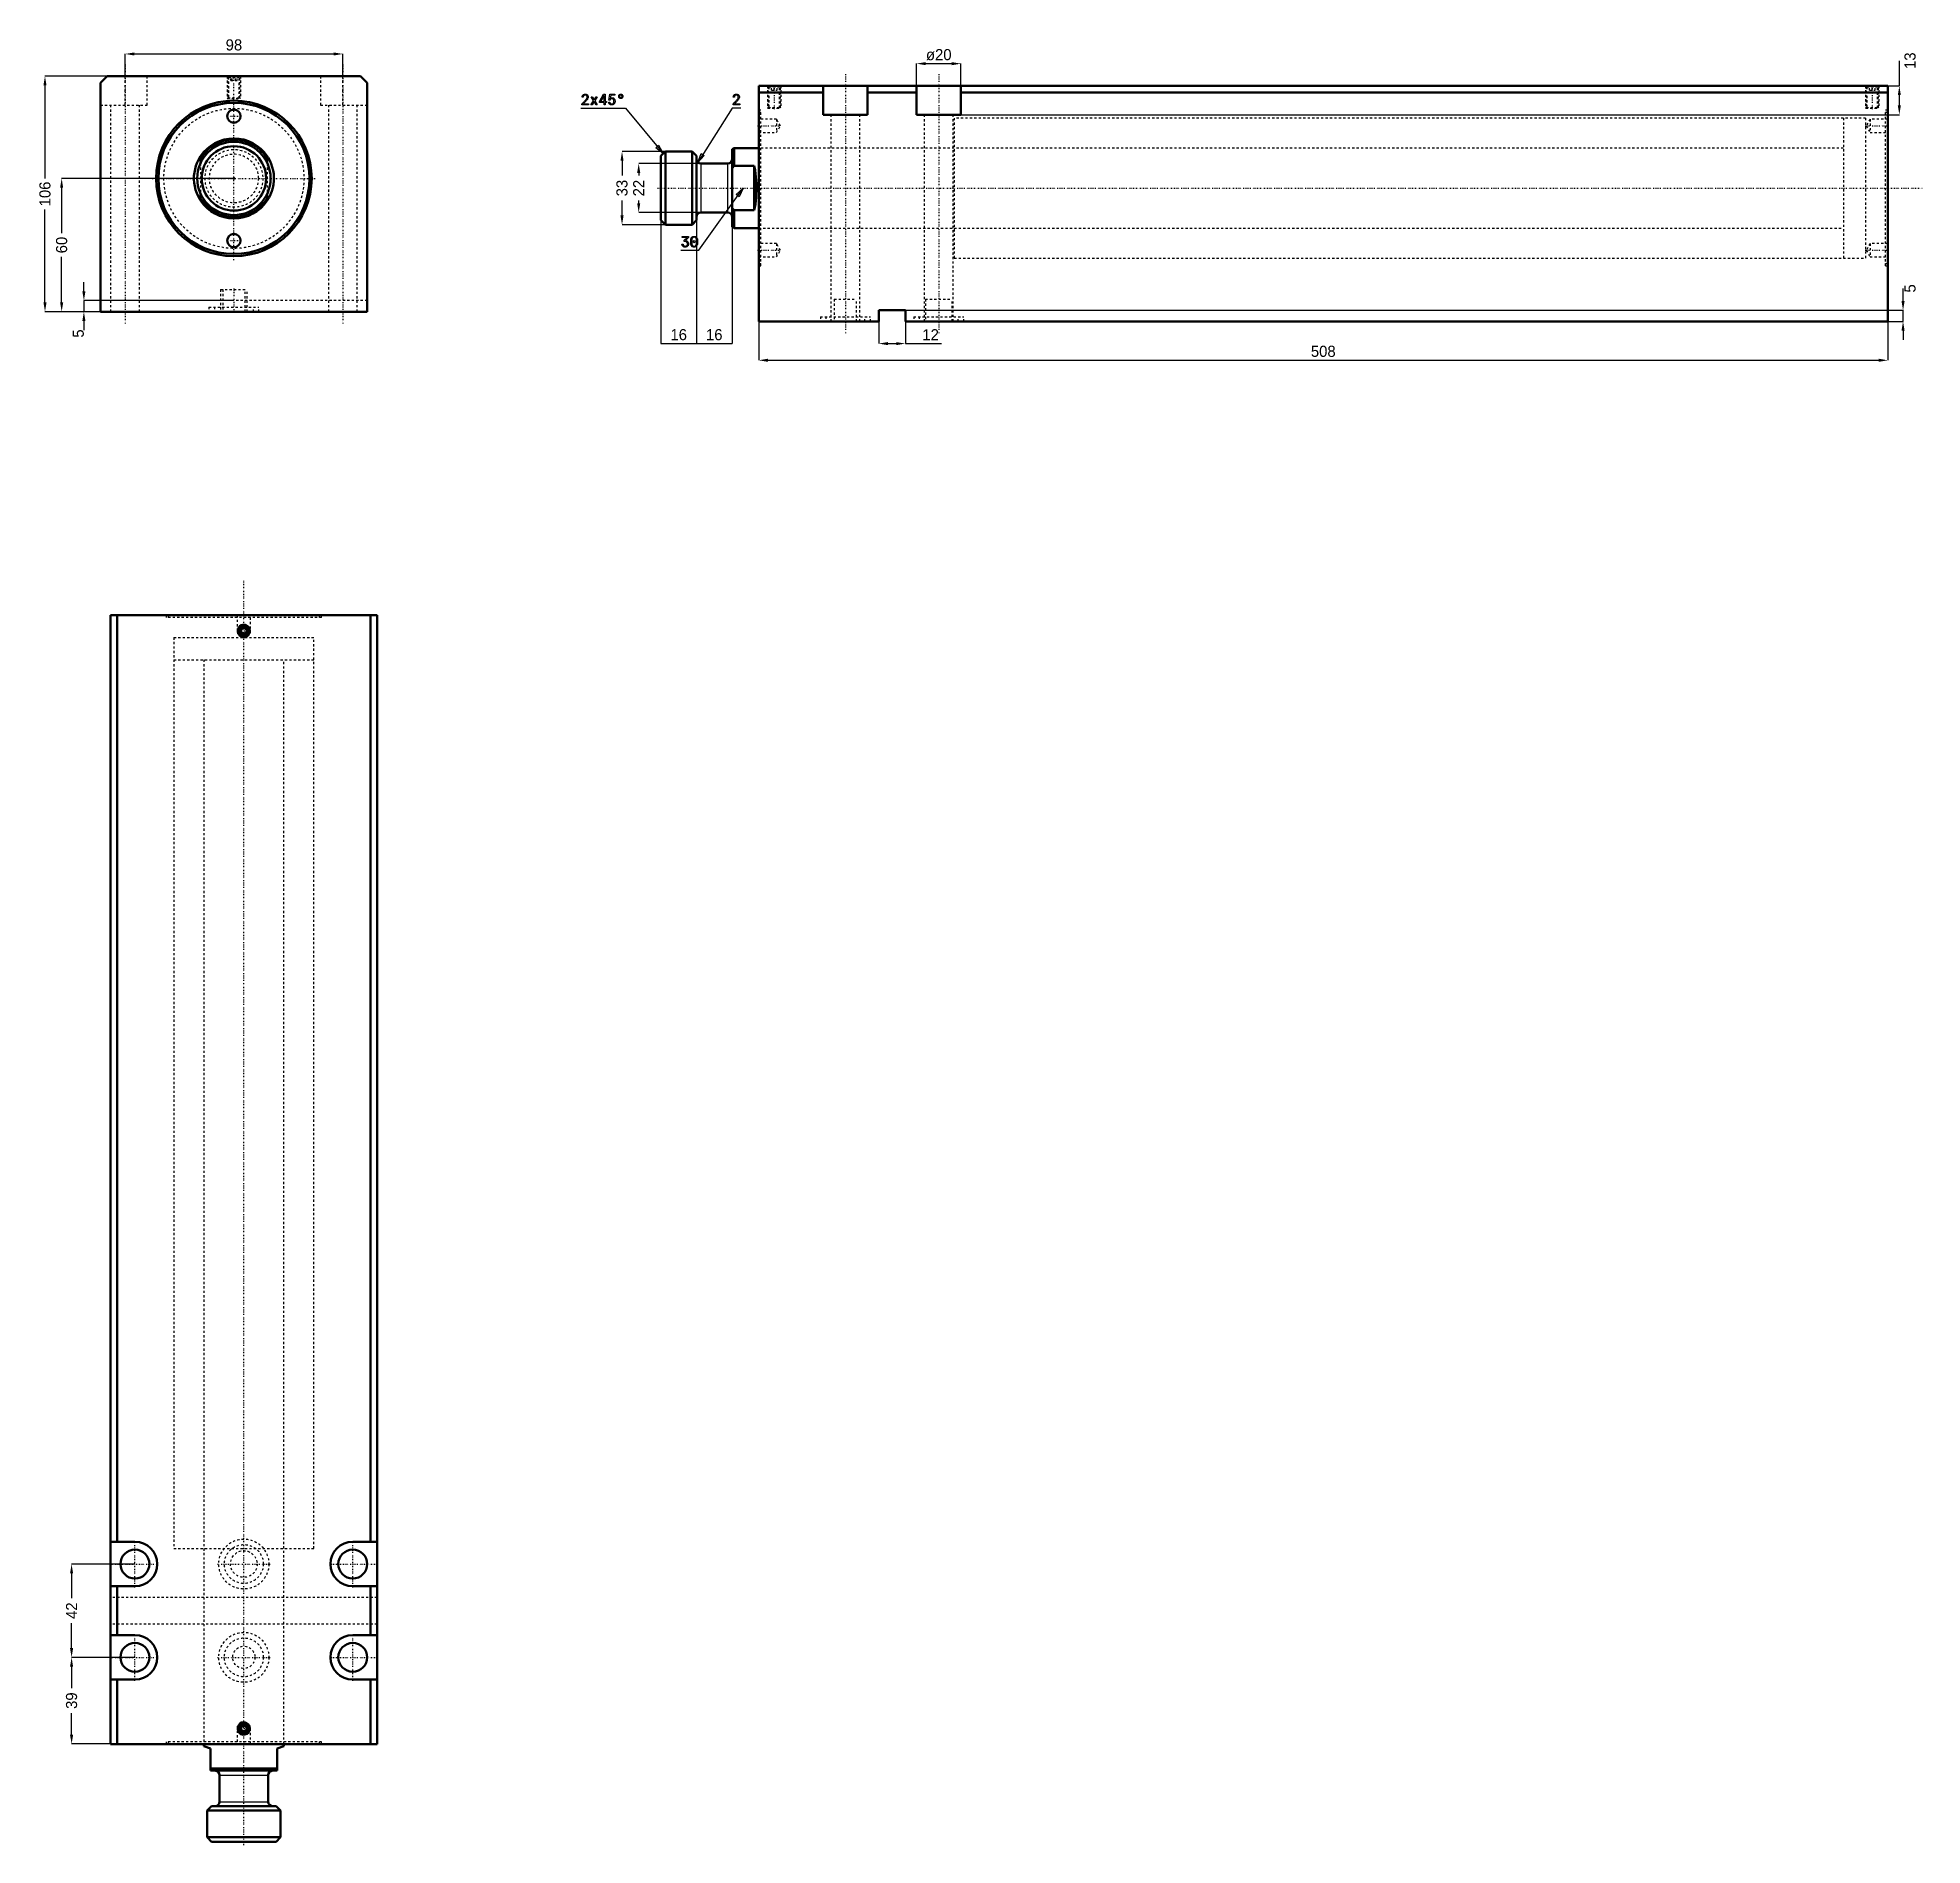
# Model space of a CAD drawing. Header units: millimetres. Extents: x -88 to 760, y -750 to 63.
import ezdxf

# ---------------------------------------------------------------- set-up
doc = ezdxf.new("R2010")
doc.units = ezdxf.units.MM
doc.linetypes.add('Center', pattern=[1.5, 0.45, -0.5, 0.05, -0.5])
doc.linetypes.add('Dashed', pattern=[2, 1, -1])
for name, color, linetype, lineweight in [('2d ConnectionPoints', 7, 'Continuous', 50), ('AM_0', 7, 'Continuous', 50), ('AM_4', 3, 'Continuous', 25), ('AM_5', 3, 'Continuous', 25), ('AM_7', 7, 'Center', 25), ('AM_9', 6, 'Dashed', 25)]:
    doc.layers.add(name, color=color, linetype=linetype, lineweight=lineweight)
doc.dimstyles.new('ISO-25', dxfattribs={"dimtxt": 2.5, "dimasz": 2.5, "dimexe": 1.25, "dimexo": 0.625, "dimtad": 1, "dimtxsty": 'Standard', "dimcen": 2.5, "dimadec": 0, "dimazin": 0, "dimtfac": 1, "dimtmove": 0, "dimatfit": 3, "dimfxl": 0, "dimarcsym": 0})

# ---------------------------------------------------------------- blocks, each defined once
blk = doc.blocks.new('1_JECX_MF_TLA_63_400_0_rod__0_in_JECX_MF_160_TLA_63_400_0__0')
at = {"layer": 'AM_0'}
for p, q in [((-15, 6.87), (-15, 9.95)), ((15, 9.95), (15, 6.87)), ((-15, -9.95), (-15, -6.87)), ((15, -6.87), (15, -9.95))]:
    blk.add_line(p, q, dxfattribs=at)
for points in [[(-15, 9.95), (-15.81, 8.6), (-16.5, 7.19), (-17.06, 5.73), (-17.5, 4.22), (-17.8, 2.68), (-17.97, 1.12), (-17.99, -0.45), (-17.89, -2.02), (-17.64, -3.57), (-17.26, -5.1), (-16.75, -6.58), (-16.12, -8.02), (-15.36, -9.39), (-15, -9.95)], [(15, -9.95), (15.81, -8.6), (16.5, -7.19), (17.06, -5.73), (17.5, -4.22), (17.8, -2.68), (17.97, -1.12), (17.99, 0.45), (17.89, 2.02), (17.64, 3.57), (17.26, 5.1), (16.75, 6.58), (16.12, 8.02), (15.36, 9.39), (15, 9.95)]]:
    blk.add_lwpolyline(points, dxfattribs=at)
for radius in [16.5, 14.5]:
    blk.add_circle((0, 0), radius, dxfattribs=at)
for radius, start, end in [(18, 33.55731, 146.44269), (17.5, 31.00272, 148.99728), (17.5, 211.00272, 328.99728), (18, 213.55731, 326.44269)]:
    blk.add_arc((0, 0), radius, start, end, dxfattribs=at)
at = {"layer": 'AM_9'}
for p, q in [((-15, 6.87), (-15, -6.87)), ((15, 6.87), (15, -6.87))]:
    blk.add_line(p, q, dxfattribs=at)
for radius in [13, 11]:
    blk.add_circle((0, 0), radius, dxfattribs=at)
blk = doc.blocks.new('2_JECX_MF_EXLA_63_400_0_body__0_in_JECX_MF_160_TLA_63_400_0__0')
at = {"layer": 'AM_0'}
for p, q in [((-57, 46), (-60, 43)), ((-60, 43), (-60, -60)), ((57, 46), (-57, 46)), ((60, 43), (57, 46)), ((60, -60), (60, 43)), ((-60, -60), (60, -60))]:
    blk.add_line(p, q, dxfattribs=at)
for centre, radius in [((0, 0), 35), ((0, 0), 34), ((0, 28), 3), ((0, -28), 3)]:
    blk.add_circle(centre, radius, dxfattribs=at)
at = {"layer": 'AM_5', "linetype": 'Dashed'}
for p, q in [((-3, 46), (-3, 36)), ((3, 46), (3, 36))]:
    blk.add_line(p, q, dxfattribs=at)
at = {"layer": 'AM_7'}
for p, q in [((-49, 51.3), (-49, -65.3)), ((49, 51.3), (49, -65.3)), ((0, -36.75), (0, 46.5)), ((-3.15, 28), (3.15, 28)), ((-36.75, 0), (36.75, 0)), ((-3.15, -28), (3.15, -28)), ((0, -49.5), (0, -60.5))]:
    blk.add_line(p, q, dxfattribs=at)
at = {"layer": 'AM_9'}
for p, q in [((-49, 33), (-49, 46)), ((-39, 33), (-39, 46)), ((-3, 46), (-2.73, 45.73)), ((-2.73, 45.73), (-2.73, 36.27)), ((-2.73, 45.73), (2.73, 45.73)), ((-1.9, 46), (-2.4, 45.5)), ((-2.4, 45.5), (2.4, 45.5)), ((-2.4, 45.5), (-2.4, 36)), ((-1.44, 44), (-1.44, 46)), ((-1.44, 44), (1.44, 44)), ((-0.72, 44), (-0.72, 46)), ((0.72, 44), (0.72, 46)), ((1.44, 44), (1.44, 46)), ((2.4, 45.5), (1.9, 46)), ((2.4, 36), (2.4, 45.5)), ((2.73, 45.73), (3, 46)), ((2.73, 36.27), (2.73, 45.73)), ((39, 46), (39, 33)), ((49, 33), (49, 46)), ((-2.73, 36.27), (-3, 36)), ((-3, 36), (3, 36)), ((-2.73, 36.27), (2.73, 36.27)), ((3, 36), (2.73, 36.27)), ((-60, 33), (-39, 33)), ((-55.5, 33), (-55.5, -60)), ((-42.5, -60), (-42.5, 33)), ((39, 33), (60, 33)), ((42.5, 33), (42.5, -60)), ((55.5, -60), (55.5, 33)), ((-6, -50), (6, -50)), ((-6, -50), (-6, -60)), ((-5, -50), (-5, -60)), ((5, -60), (5, -50)), ((6, -60), (6, -50)), ((60, -55), (-60, -55)), ((-11.25, -57.9), (11.25, -57.9)), ((-11.25, -57.9), (-11.25, -60)), ((-8.75, -57.9), (-8.75, -60)), ((8.75, -60), (8.75, -57.9)), ((11.25, -60), (11.25, -57.9))]:
    blk.add_line(p, q, dxfattribs=at)
blk.add_circle((0, 0), 31.5, dxfattribs=at)
blk = doc.blocks.new('*D3')
at = {"layer": 'AM_5', "color": 0, "lineweight": -2}
for p, q in [((-49, 46), (-49, 56)), ((-44.83, 56), (44.83, 56)), ((49, 46), (49, 56))]:
    blk.add_line(p, q, dxfattribs=at)
at = {"layer": 'AM_5', "color": 0}
for points in [[(-44.83, 56.69), (-44.83, 55.31), (-49, 56)], [(44.83, 55.31), (44.83, 56.69), (49, 56)]]:
    blk.add_solid(points, dxfattribs=at)
at = {"layer": 'Defpoints', "color": 0}
for p in [(49, 56), (-49, 46), (49, 46)]:
    blk.add_point(p, dxfattribs=at)
at = {"layer": 'AM_5', "color": 0, "insert": (0, 60.05), "char_height": 5, "attachment_point": 5}
blk.add_mtext('98', dxfattribs=at)
blk = doc.blocks.new('*D4')
at = {"layer": 'AM_5', "color": 0, "lineweight": -2}
for p, q in [((-57, 46), (-85, 46)), ((-85, 41.83), (-85, -0.03)), ((-85, -55.83), (-85, -13.97)), ((-60, -60), (-85, -60))]:
    blk.add_line(p, q, dxfattribs=at)
at = {"layer": 'AM_5', "color": 0}
for points in [[(-84.31, 41.83), (-85.69, 41.83), (-85, 46)], [(-85.69, -55.83), (-84.31, -55.83), (-85, -60)]]:
    blk.add_solid(points, dxfattribs=at)
at = {"layer": 'Defpoints', "color": 0}
for p in [(-57, 46), (-85, -60), (-60, -60)]:
    blk.add_point(p, dxfattribs=at)
at = {"layer": 'AM_5', "color": 0, "insert": (-85, -7), "char_height": 5, "attachment_point": 5, "rotation": 90}
blk.add_mtext('106', dxfattribs=at)
blk = doc.blocks.new('*D5')
at = {"layer": 'AM_5', "color": 0, "lineweight": -2}
for p, q in [((0, 0), (-77.5, 0)), ((-77.5, -4.17), (-77.5, -24.69)), ((-77.5, -55.83), (-77.5, -35.31)), ((-60, -60), (-77.5, -60))]:
    blk.add_line(p, q, dxfattribs=at)
at = {"layer": 'AM_5', "color": 0}
for points in [[(-76.81, -4.17), (-78.19, -4.17), (-77.5, 0)], [(-78.19, -55.83), (-76.81, -55.83), (-77.5, -60)]]:
    blk.add_solid(points, dxfattribs=at)
at = {"layer": 'Defpoints', "color": 0}
for p in [(0, 0), (-77.5, -60), (-60, -60)]:
    blk.add_point(p, dxfattribs=at)
at = {"layer": 'AM_5', "color": 0, "insert": (-77.5, -30), "char_height": 5, "attachment_point": 5, "rotation": 90}
blk.add_mtext('60', dxfattribs=at)
blk = doc.blocks.new('*D6')
at = {"layer": 'AM_5', "color": 0, "lineweight": -2}
for p, q in [((-67.5, -50.83), (-67.5, -46.67)), ((0, -55), (-67.5, -55)), ((-67.5, -55), (-67.5, -60)), ((-60, -60), (-67.5, -60)), ((-67.5, -64.17), (-67.5, -68.33))]:
    blk.add_line(p, q, dxfattribs=at)
at = {"layer": 'AM_5', "color": 0}
for points in [[(-68.19, -50.83), (-66.81, -50.83), (-67.5, -55)], [(-66.81, -64.17), (-68.19, -64.17), (-67.5, -60)]]:
    blk.add_solid(points, dxfattribs=at)
at = {"layer": 'Defpoints', "color": 0}
for p in [(0, -55), (-67.5, -60), (-60, -60)]:
    blk.add_point(p, dxfattribs=at)
at = {"layer": 'AM_5', "color": 0, "insert": (-70, -69.83), "char_height": 5, "attachment_point": 5, "rotation": 90}
blk.add_mtext('5', dxfattribs=at)
blk = doc.blocks.new('1_JECX_MF_TLA_63_400_0_rod__0_in_JECX_MF_160_TLA_63_400_0__4')
at = {"layer": 'AM_0'}
for p, q in [((-18, 0), (-18, -1.03)), ((18, -1.03), (18, 0)), ((-15, -2), (-18, -1.03)), ((-15, -12), (-15, -2)), ((18, -1.03), (15, -2)), ((15, -2), (15, -12)), ((-15, -11), (15, -11)), ((-15, -12), (15, -12)), ((-11, -14), (-11, -26)), ((11, -26), (11, -14)), ((-14.5, -28), (-16.5, -30)), ((-16.5, -30), (16.5, -30)), ((-16.5, -30), (-16.5, -42)), ((-14.5, -28), (14.5, -28)), ((16.5, -30), (14.5, -28)), ((16.5, -42), (16.5, -30)), ((-16.5, -42), (-14.5, -44)), ((-16.5, -42), (16.5, -42)), ((14.5, -44), (16.5, -42)), ((-14.5, -44), (14.5, -44))]:
    blk.add_line(p, q, dxfattribs=at)
for centre, start, end in [((-13, -14), 360, 90), ((13, -14), 90, 180), ((-13, -26), 270, 0), ((13, -26), 180, 270)]:
    blk.add_arc(centre, 2, start, end, dxfattribs=at)
at = {"layer": 'AM_4'}
for p, q in [((-11, -14), (11, -14)), ((-11, -26), (11, -26))]:
    blk.add_line(p, q, dxfattribs=at)
at = {"layer": 'AM_7'}
blk.add_line((0, -45.6), (0, 523.5), dxfattribs=at)
at = {"layer": 'AM_9'}
for p, q in [((-31.5, 498), (31.5, 498)), ((-31.5, 498), (-31.5, 488)), ((31.5, 488), (31.5, 498)), ((-31.5, 488), (31.5, 488)), ((-18, 488), (-18, 0)), ((18, 0), (18, 488))]:
    blk.add_line(p, q, dxfattribs=at)
blk = doc.blocks.new('2_JECX_MF_EXLA_63_400_0_body__0_in_JECX_MF_160_TLA_63_400_0__4')
at = {"layer": 'AM_0'}
for p, q in [((60, 508), (-60, 508)), ((-60, 508), (-60, 0)), ((-57, 508), (-57, 91)), ((-0.72, 502.25), (-1.44, 501)), ((-1.44, 501), (-0.72, 499.75)), ((0.72, 502.25), (-0.72, 502.25)), ((1.44, 501), (0.72, 502.25)), ((0.72, 499.75), (1.44, 501)), ((57, 508), (57, 91)), ((60, 508), (60, 0)), ((-0.72, 499.75), (0.72, 499.75)), ((-49, 91), (-60, 91)), ((60, 91), (49, 91)), ((-60, 71), (-49, 71)), ((-57, 71), (-57, 49)), ((49, 71), (60, 71)), ((57, 71), (57, 49)), ((-49, 49), (-60, 49)), ((60, 49), (49, 49)), ((-60, 29), (-49, 29)), ((-57, 29), (-57, 0)), ((49, 29), (60, 29)), ((57, 29), (57, 0)), ((60, 0), (-60, 0)), ((-0.72, 8.25), (-1.44, 7)), ((-1.44, 7), (-0.72, 5.75)), ((0.72, 8.25), (-0.72, 8.25)), ((-0.72, 5.75), (0.72, 5.75)), ((1.44, 7), (0.72, 8.25)), ((0.72, 5.75), (1.44, 7))]:
    blk.add_line(p, q, dxfattribs=at)
for centre, radius in [((0, 501), 2.73), ((0, 501), 2.4), ((0, 501), 1.9), ((-49, 81), 6.5), ((49, 81), 6.5), ((-49, 39), 6.5), ((49, 39), 6.5), ((0, 7), 2.73), ((0, 7), 2.4), ((0, 7), 1.9)]:
    blk.add_circle(centre, radius, dxfattribs=at)
for centre, start, end in [((-49, 81), 270, 90), ((49, 81), 90, 270), ((-49, 39), 270, 90), ((49, 39), 90, 270)]:
    blk.add_arc(centre, 10, start, end, dxfattribs=at)
at = {"layer": 'AM_5'}
for centre in [(0, 501), (0, 7)]:
    blk.add_arc(centre, 3, 75, 15, dxfattribs=at)
at = {"layer": 'AM_7'}
for p, q in [((-3.15, 501), (3.15, 501)), ((-49, 70.5), (-49, 91.5)), ((49, 70.5), (49, 91.5)), ((-59.5, 81), (-38.5, 81)), ((-11.81, 81), (11.81, 81)), ((38.5, 81), (59.5, 81)), ((-49, 28.5), (-49, 49.5)), ((49, 28.5), (49, 49.5)), ((-59.5, 39), (-38.5, 39)), ((-11.81, 39), (11.81, 39)), ((38.5, 39), (59.5, 39)), ((-3.15, 7), (3.15, 7))]:
    blk.add_line(p, q, dxfattribs=at)
at = {"layer": 'AM_9'}
for p, q in [((-35, 508), (-35, 507)), ((35, 507), (-35, 507)), ((-34, 508), (-34, 507)), ((-3, 508), (-3, 500)), ((3, 500), (3, 508)), ((34, 507), (34, 508)), ((35, 507), (35, 508)), ((-31.5, 498), (31.5, 498)), ((-31.5, 498), (-31.5, 88)), ((-3, 500), (3, 500)), ((-3, 500), (0, 498.27)), ((0, 498.27), (3, 500)), ((31.5, 88), (31.5, 498)), ((-31.5, 88), (31.5, 88)), ((-18, 88), (-18, 0)), ((18, 0), (18, 88)), ((60, 66), (-60, 66)), ((60, 54), (-60, 54)), ((0, 9.73), (-3, 8)), ((3, 8), (0, 9.73)), ((35, 1), (-35, 1)), ((-35, 1), (-35, 0)), ((-34, 1), (-34, 0)), ((-3, 8), (3, 8)), ((-3, 8), (-3, 0)), ((3, 0), (3, 8)), ((34, 0), (34, 1)), ((35, 0), (35, 1))]:
    blk.add_line(p, q, dxfattribs=at)
for centre, radius in [((0, 81), 11.25), ((0, 81), 8.75), ((0, 81), 6), ((0, 39), 11.25), ((0, 39), 8.75), ((0, 39), 5)]:
    blk.add_circle(centre, radius, dxfattribs=at)
blk = doc.blocks.new('*D12')
at = {"layer": 'AM_5', "color": 0, "lineweight": -2}
for p, q in [((-44.53, -623.62), (-73.03, -623.62)), ((-73.03, -627.79), (-73.03, -638.96)), ((-73.03, -661.46), (-73.03, -650.29)), ((-44.53, -665.62), (-73.03, -665.62))]:
    blk.add_line(p, q, dxfattribs=at)
at = {"layer": 'AM_5', "color": 0}
for points in [[(-73.73, -627.79), (-72.34, -627.79), (-73.03, -623.62)], [(-73.73, -661.46), (-72.34, -661.46), (-73.03, -665.62)]]:
    blk.add_solid(points, dxfattribs=at)
at = {"layer": 'Defpoints', "color": 0}
for p in [(-73.03, -623.62), (-44.53, -623.62), (-44.53, -665.62)]:
    blk.add_point(p, dxfattribs=at)
at = {"layer": 'AM_5', "color": 0, "insert": (-73.03, -644.62), "char_height": 5, "attachment_point": 5, "rotation": 90}
blk.add_mtext('42', dxfattribs=at)
blk = doc.blocks.new('*D13')
at = {"layer": 'AM_5', "color": 0, "lineweight": -2}
for p, q in [((-44.53, -665.62), (-73.03, -665.62)), ((-73.03, -669.79), (-73.03, -679.46)), ((-73.03, -700.46), (-73.03, -690.79)), ((-55.53, -704.62), (-73.03, -704.62))]:
    blk.add_line(p, q, dxfattribs=at)
at = {"layer": 'AM_5', "color": 0}
for points in [[(-73.73, -669.79), (-72.34, -669.79), (-73.03, -665.62)], [(-73.73, -700.46), (-72.34, -700.46), (-73.03, -704.62)]]:
    blk.add_solid(points, dxfattribs=at)
at = {"layer": 'Defpoints', "color": 0}
for p in [(-44.53, -665.62), (-73.03, -704.62), (-55.53, -704.62)]:
    blk.add_point(p, dxfattribs=at)
at = {"layer": 'AM_5', "color": 0, "insert": (-73.03, -685.12), "char_height": 5, "attachment_point": 5, "rotation": 90}
blk.add_mtext('39', dxfattribs=at)
blk = doc.blocks.new('1_JECX_MF_TLA_63_400_0_rod__0_in_JECX_MF_160_TLA_63_400_0__2')
at = {"layer": 'AM_0'}
for p, q in [((-11, 18), (-12, 17.5)), ((-12, 17.5), (-12, -17.5)), ((0, 18), (-11, 18)), ((-11, 18), (-11, 9.95)), ((-42, 16.5), (-44, 14.5)), ((-44, 14.5), (-44, -14.5)), ((-30, 16.5), (-42, 16.5)), ((-42, 16.5), (-42, -16.5)), ((-28, 14.5), (-30, 16.5)), ((-30, 16.5), (-30, -16.5)), ((-28, 14.5), (-28, -14.5)), ((-14, 11), (-26, 11)), ((-11, 9.95), (-12, 9.01)), ((-2, 9.95), (-11, 9.95)), ((-2, 9.95), (-2, -9.95)), ((-44, -14.5), (-42, -16.5)), ((-42, -16.5), (-30, -16.5)), ((-30, -16.5), (-28, -14.5)), ((-26, -11), (-14, -11)), ((-12, -9.01), (-11, -9.95)), ((-11, -9.95), (-2, -9.95)), ((-11, -9.95), (-11, -18)), ((-12, -17.5), (-11, -18)), ((-11, -18), (0, -18))]:
    blk.add_line(p, q, dxfattribs=at)
blk.add_lwpolyline([(-2, -9.95), (-1.74, -8.6), (-1.51, -7.19), (-1.33, -5.73), (-1.19, -4.22), (-1.09, -2.68), (-1.04, -1.12), (-1.03, 0.45), (-1.06, 2.02), (-1.14, 3.57), (-1.26, 5.1), (-1.43, 6.58), (-1.64, 8.02), (-1.88, 9.39), (-2, 9.95)], dxfattribs=at)
for centre, start, end in [((-26, 13), 180, 270), ((-14, 13), 270, 0), ((-26, -13), 90, 180), ((-14, -13), 360, 90)]:
    blk.add_arc(centre, 2, start, end, dxfattribs=at)
at = {"layer": 'AM_4'}
for p, q in [((-26, 11), (-26, -11)), ((-14, 11), (-14, -11))]:
    blk.add_line(p, q, dxfattribs=at)
at = {"layer": 'AM_7'}
blk.add_line((-45.6, 0), (523.5, 0), dxfattribs=at)
at = {"layer": 'AM_9'}
for p, q in [((498, 31.5), (488, 31.5)), ((488, 31.5), (488, -31.5)), ((498, 31.5), (498, -31.5)), ((488, 18), (0, 18)), ((0, -18), (488, -18)), ((488, -31.5), (498, -31.5))]:
    blk.add_line(p, q, dxfattribs=at)
blk = doc.blocks.new('2_JECX_MF_EXLA_63_400_0_body__0_in_JECX_MF_160_TLA_63_400_0__2')
at = {"layer": 'AM_0'}
for p, q in [((0, -60), (0, 46)), ((508, 46), (0, 46)), ((29, 43), (0, 43)), ((29, 46), (29, 33)), ((49, 33), (49, 46)), ((71, 43), (49, 43)), ((71, 46), (71, 33)), ((91, 33), (91, 46)), ((508, 43), (91, 43)), ((508, -60), (508, 46)), ((29, 33), (49, 33)), ((71, 33), (91, 33)), ((54, -55), (54, -60)), ((66, -55), (54, -55)), ((66, -60), (66, -55)), ((54, -60), (0, -60)), ((508, -60), (66, -60))]:
    blk.add_line(p, q, dxfattribs=at)
at = {"layer": 'AM_5', "linetype": 'Dashed'}
for p, q in [((4, 46), (4, 36)), ((10, 46), (10, 36)), ((498, 46), (498, 36)), ((504, 46), (504, 36))]:
    blk.add_line(p, q, dxfattribs=at)
at = {"layer": 'AM_7'}
for p, q in [((39, 51.3), (39, -65.3)), ((81, 51.3), (81, -65.3)), ((7, 46.5), (7, 35.5)), ((501, 46.5), (501, 35.5)), ((-0.49, 28), (10.22, 28)), ((497.78, 28), (508.49, 28)), ((-0.49, -28), (10.22, -28)), ((497.78, -28), (508.49, -28))]:
    blk.add_line(p, q, dxfattribs=at)
at = {"layer": 'AM_9'}
for p, q in [((4, 46), (4.27, 45.73)), ((4.27, 45.73), (4.27, 36.27)), ((4.27, 45.73), (9.73, 45.73)), ((5.1, 46), (4.6, 45.5)), ((4.6, 45.5), (4.6, 36)), ((4.6, 45.5), (9.4, 45.5)), ((5.75, 44), (5.75, 46)), ((5.75, 44), (8.25, 44)), ((7, 44), (7, 46)), ((8.25, 44), (8.25, 46)), ((9.4, 45.5), (8.9, 46)), ((9.4, 36), (9.4, 45.5)), ((9.73, 45.73), (10, 46)), ((9.73, 36.27), (9.73, 45.73)), ((498, 46), (498.27, 45.73)), ((498.27, 45.73), (498.27, 36.27)), ((498.27, 45.73), (503.73, 45.73)), ((499.1, 46), (498.6, 45.5)), ((498.6, 45.5), (498.6, 36)), ((498.6, 45.5), (503.4, 45.5)), ((499.75, 44), (499.75, 46)), ((499.75, 44), (502.25, 44)), ((501, 44), (501, 46)), ((502.25, 44), (502.25, 46)), ((503.4, 45.5), (502.9, 46)), ((503.4, 36), (503.4, 45.5)), ((503.73, 45.73), (504, 46)), ((503.73, 36.27), (503.73, 45.73)), ((1, 35), (0, 35)), ((1, 34), (0, 34)), ((1, -35), (1, 35)), ((4.27, 36.27), (4, 36)), ((4, 36), (10, 36)), ((4.27, 36.27), (9.73, 36.27)), ((10, 36), (9.73, 36.27)), ((498.27, 36.27), (498, 36)), ((498, 36), (504, 36)), ((498.27, 36.27), (503.73, 36.27)), ((504, 36), (503.73, 36.27)), ((507, -35), (507, 35)), ((508, 35), (507, 35)), ((508, 34), (507, 34)), ((8, 31), (0, 31)), ((9.73, 28), (8, 31)), ((8, 31), (8, 25)), ((8, 25), (9.73, 28)), ((32.5, 33), (32.5, -60)), ((45.5, -60), (45.5, 33)), ((74.5, 33), (74.5, -60)), ((87.5, -60), (87.5, 33)), ((498, 31.5), (88, 31.5)), ((88, 31.5), (88, -31.5)), ((498, 31.5), (498, -31.5)), ((500, 31), (498.27, 28)), ((498.27, 28), (500, 25)), ((508, 31), (500, 31)), ((500, 31), (500, 25)), ((0, 25), (8, 25)), ((88, 18), (0, 18)), ((500, 25), (508, 25)), ((0, -18), (88, -18)), ((8, -25), (0, -25)), ((9.73, -28), (8, -25)), ((8, -25), (8, -31)), ((500, -25), (498.27, -28)), ((508, -25), (500, -25)), ((500, -25), (500, -31)), ((0, -31), (8, -31)), ((8, -31), (9.73, -28)), ((88, -31.5), (498, -31.5)), ((498.27, -28), (500, -31)), ((500, -31), (508, -31)), ((0, -34), (1, -34)), ((0, -35), (1, -35)), ((507, -34), (508, -34)), ((507, -35), (508, -35)), ((34, -50), (44, -50)), ((34, -50), (34, -60)), ((44, -60), (44, -50)), ((75, -50), (87, -50)), ((75, -50), (75, -60)), ((87, -60), (87, -50)), ((27.75, -57.9), (50.25, -57.9)), ((27.75, -57.9), (27.75, -60)), ((30.25, -57.9), (30.25, -60)), ((47.75, -60), (47.75, -57.9)), ((50.25, -60), (50.25, -57.9)), ((69.75, -57.9), (92.25, -57.9)), ((69.75, -57.9), (69.75, -60)), ((72.25, -57.9), (72.25, -60)), ((89.75, -60), (89.75, -57.9)), ((92.25, -60), (92.25, -57.9))]:
    blk.add_line(p, q, dxfattribs=at)
blk = doc.blocks.new('*D26')
at = {"layer": 'AM_5', "color": 0, "lineweight": -2}
for p, q in [((307.11, 41.64), (307.11, 51.64)), ((311.28, 51.64), (322.95, 51.64)), ((327.11, 41.64), (327.11, 51.64))]:
    blk.add_line(p, q, dxfattribs=at)
at = {"layer": 'AM_5', "color": 0}
for points in [[(311.28, 52.34), (311.28, 50.95), (307.11, 51.64)], [(322.95, 52.34), (322.95, 50.95), (327.11, 51.64)]]:
    blk.add_solid(points, dxfattribs=at)
at = {"layer": 'Defpoints', "color": 0}
for p in [(327.11, 51.64), (307.11, 41.64), (327.11, 41.64)]:
    blk.add_point(p, dxfattribs=at)
at = {"layer": 'AM_5', "color": 0, "insert": (317.11, 55.64), "char_height": 5, "attachment_point": 5}
blk.add_mtext('ø20', dxfattribs=at)
blk = doc.blocks.new('*D27')
at = {"layer": 'AM_5', "color": 0, "lineweight": -2}
for p, q in [((749.28, 41.64), (749.28, 52.98)), ((327.11, 41.64), (749.28, 41.64)), ((749.28, 32.81), (749.28, 37.48)), ((327.11, 28.64), (749.28, 28.64))]:
    blk.add_line(p, q, dxfattribs=at)
at = {"layer": 'AM_5', "color": 0}
for points in [[(748.59, 37.48), (749.97, 37.48), (749.28, 41.64)], [(748.59, 32.81), (749.97, 32.81), (749.28, 28.64)]]:
    blk.add_solid(points, dxfattribs=at)
at = {"layer": 'Defpoints', "color": 0}
for p in [(327.11, 41.64), (749.28, 41.64), (327.11, 28.64)]:
    blk.add_point(p, dxfattribs=at)
at = {"layer": 'AM_5', "color": 0, "insert": (754.11, 52.98), "char_height": 5, "attachment_point": 5, "rotation": 90}
blk.add_mtext('13', dxfattribs=at)
blk = doc.blocks.new('*D28')
at = {"layer": 'AM_5', "color": 0, "lineweight": -2}
for p, q in [((236.11, -64.36), (236.11, -81.86)), ((744.11, -64.36), (744.11, -81.86)), ((240.28, -81.86), (739.95, -81.86))]:
    blk.add_line(p, q, dxfattribs=at)
at = {"layer": 'AM_5', "color": 0}
for points in [[(240.28, -81.16), (240.28, -82.55), (236.11, -81.86)], [(739.95, -81.16), (739.95, -82.55), (744.11, -81.86)]]:
    blk.add_solid(points, dxfattribs=at)
at = {"layer": 'Defpoints', "color": 0}
for p in [(236.11, -64.36), (744.11, -64.36), (744.11, -81.86)]:
    blk.add_point(p, dxfattribs=at)
at = {"layer": 'AM_5', "color": 0, "insert": (490.11, -77.86), "char_height": 5, "attachment_point": 5}
blk.add_mtext('508', dxfattribs=at)
blk = doc.blocks.new('*D29')
at = {"layer": 'AM_5', "color": 0, "lineweight": -2}
for p, q in [((208.11, -18.86), (208.11, -74.36)), ((224.11, -17.36), (224.11, -74.36)), ((208.11, -74.36), (224.11, -74.36))]:
    blk.add_line(p, q, dxfattribs=at)
at = {"layer": 'Defpoints', "color": 0}
for p in [(208.11, -18.86), (224.11, -17.36), (224.11, -74.36)]:
    blk.add_point(p, dxfattribs=at)
at = {"layer": 'AM_5', "color": 0, "insert": (216.11, -70.36), "char_height": 5, "attachment_point": 5}
blk.add_mtext('16', dxfattribs=at)
blk = doc.blocks.new('*D30')
at = {"layer": 'AM_5', "color": 0, "lineweight": -2}
for p, q in [((192.11, -18.86), (192.11, -74.36)), ((208.11, -18.86), (208.11, -74.36)), ((192.11, -74.36), (208.11, -74.36))]:
    blk.add_line(p, q, dxfattribs=at)
at = {"layer": 'Defpoints', "color": 0}
for p in [(192.11, -18.86), (208.11, -18.86), (208.11, -74.36)]:
    blk.add_point(p, dxfattribs=at)
at = {"layer": 'AM_5', "color": 0, "insert": (200.11, -70.36), "char_height": 5, "attachment_point": 5}
blk.add_mtext('16', dxfattribs=at)
blk = doc.blocks.new('*D31')
at = {"layer": 'AM_5', "color": 0, "lineweight": -2}
for p, q in [((194.11, 12.14), (174.61, 12.14)), ((174.61, 7.98), (174.61, 1.31)), ((174.61, -16.69), (174.61, -10.02)), ((194.11, -20.86), (174.61, -20.86))]:
    blk.add_line(p, q, dxfattribs=at)
at = {"layer": 'AM_5', "color": 0}
for points in [[(173.92, 7.98), (175.31, 7.98), (174.61, 12.14)], [(173.92, -16.69), (175.31, -16.69), (174.61, -20.86)]]:
    blk.add_solid(points, dxfattribs=at)
at = {"layer": 'Defpoints', "color": 0}
for p in [(174.61, 12.14), (194.11, 12.14), (194.11, -20.86)]:
    blk.add_point(p, dxfattribs=at)
at = {"layer": 'AM_5', "color": 0, "insert": (174.61, -4.36), "char_height": 5, "attachment_point": 5, "rotation": 90}
blk.add_mtext('33', dxfattribs=at)
blk = doc.blocks.new('*D32')
at = {"layer": 'AM_5', "color": 0, "lineweight": -2}
for p, q in [((210.11, 6.64), (182.11, 6.64)), ((182.11, 2.48), (182.11, 1.31)), ((182.11, -11.19), (182.11, -10.02)), ((210.11, -15.36), (182.11, -15.36))]:
    blk.add_line(p, q, dxfattribs=at)
at = {"layer": 'AM_5', "color": 0}
for points in [[(181.42, 2.48), (182.81, 2.48), (182.11, 6.64)], [(181.42, -11.19), (182.81, -11.19), (182.11, -15.36)]]:
    blk.add_solid(points, dxfattribs=at)
at = {"layer": 'Defpoints', "color": 0}
for p in [(182.11, 6.64), (210.11, 6.64), (210.11, -15.36)]:
    blk.add_point(p, dxfattribs=at)
at = {"layer": 'AM_5', "color": 0, "insert": (182.11, -4.36), "char_height": 5, "attachment_point": 5, "rotation": 90}
blk.add_mtext('22', dxfattribs=at)
blk = doc.blocks.new('*D33')
at = {"layer": 'AM_5', "color": 0, "lineweight": -2}
for p, q in [((290.11, -59.36), (290.11, -74.36)), ((302.11, -64.36), (302.11, -74.36)), ((294.28, -74.36), (297.95, -74.36)), ((302.11, -74.36), (318.28, -74.36))]:
    blk.add_line(p, q, dxfattribs=at)
at = {"layer": 'AM_5', "color": 0}
for points in [[(294.28, -73.66), (294.28, -75.05), (290.11, -74.36)], [(297.95, -73.66), (297.95, -75.05), (302.11, -74.36)]]:
    blk.add_solid(points, dxfattribs=at)
at = {"layer": 'Defpoints', "color": 0}
for p in [(290.11, -59.36), (302.11, -64.36), (302.11, -74.36)]:
    blk.add_point(p, dxfattribs=at)
at = {"layer": 'AM_5', "color": 0, "insert": (313.45, -70.36), "char_height": 5, "attachment_point": 5}
blk.add_mtext('12', dxfattribs=at)
blk = doc.blocks.new('*D34')
at = {"layer": 'AM_5', "color": 0, "lineweight": -2}
for p, q in [((750.95, -55.19), (750.95, -49.52)), ((290.11, -59.36), (750.95, -59.36)), ((302.11, -64.36), (750.95, -64.36)), ((750.95, -64.36), (750.95, -59.36)), ((750.95, -68.52), (750.95, -72.69))]:
    blk.add_line(p, q, dxfattribs=at)
at = {"layer": 'AM_5', "color": 0}
for points in [[(750.25, -55.19), (751.64, -55.19), (750.95, -59.36)], [(750.25, -68.52), (751.64, -68.52), (750.95, -64.36)]]:
    blk.add_solid(points, dxfattribs=at)
at = {"layer": 'Defpoints', "color": 0}
for p in [(290.11, -59.36), (302.11, -64.36), (750.95, -64.36)]:
    blk.add_point(p, dxfattribs=at)
at = {"layer": 'AM_5', "color": 0, "insert": (754.11, -49.52), "char_height": 5, "attachment_point": 5, "rotation": 90}
blk.add_mtext('5', dxfattribs=at)

msp = doc.modelspace()

# ---------------------------------------------------------------- linework, layer by layer
at = {"layer": '2d ConnectionPoints'}
for p in [(0, 0), (236.114, -4.356), (4.465, -704.622)]:
    msp.add_point(p, dxfattribs=at)
at = {"layer": 'AM_5'}
for p, q in [((156.114, 31.644), (176.114, 31.644)), ((176.114, 31.644), (193.114, 11.144)), ((224.114, 31.644), (208.699, 7.23)), ((228.114, 31.644), (224.114, 31.644)), ((209.114, -32.356), (229.114, -4.356)), ((201.114, -32.356), (209.114, -32.356))]:
    msp.add_line(p, q, dxfattribs=at)
for points in [[(156.76, 33.755), (156.76, 33.755), (156.975, 33.951), (157.28, 34.237), (157.28, 34.237), (157.565, 34.513), (157.745, 34.693), (157.745, 34.693), (157.918, 34.874), (158.164, 35.158), (158.164, 35.158), (158.397, 35.458), (158.545, 35.666), (158.545, 35.666), (158.675, 35.874), (158.815, 36.17), (158.815, 36.17), (158.891, 36.447), (158.905, 36.622), (158.905, 36.622), (158.901, 36.72), (158.878, 36.858), (158.878, 36.858), (158.835, 36.987), (158.795, 37.067), (158.795, 37.067), (158.747, 37.141), (158.664, 37.24), (158.664, 37.24), (158.565, 37.323), (158.491, 37.369), (158.491, 37.369), (158.412, 37.408), (158.286, 37.45), (158.286, 37.45), (158.151, 37.472), (158.057, 37.476), (158.057, 37.476), (157.953, 37.472), (157.805, 37.449), (157.805, 37.449), (157.668, 37.406), (157.583, 37.366), (157.583, 37.366), (157.503, 37.318), (157.397, 37.231), (157.397, 37.231), (157.308, 37.126), (157.258, 37.046), (157.258, 37.046), (157.216, 36.959), (157.17, 36.817), (157.17, 36.817), (157.145, 36.662), (157.141, 36.55), (156.653, 36.55), (156.653, 36.55), (156.661, 36.717), (156.7, 36.949), (156.7, 36.949), (156.774, 37.16), (156.842, 37.288), (156.842, 37.288), (156.922, 37.405), (157.063, 37.559), (157.063, 37.559), (157.228, 37.686), (157.35, 37.756), (157.35, 37.756), (157.481, 37.813), (157.687, 37.875), (157.687, 37.875), (157.905, 37.909), (158.057, 37.915), (158.057, 37.915), (158.2, 37.909), (158.406, 37.878), (158.406, 37.878), (158.603, 37.819), (158.73, 37.766), (158.73, 37.766), (158.85, 37.7), (159.011, 37.581), (159.011, 37.581), (159.149, 37.437), (159.229, 37.327), (159.229, 37.327), (159.296, 37.207), (159.369, 37.012), (159.369, 37.012), (159.408, 36.798), (159.416, 36.644), (159.416, 36.644), (159.405, 36.471), (159.347, 36.205), (159.347, 36.205), (159.239, 35.931), (159.139, 35.744), (159.139, 35.744), (159.025, 35.558), (158.84, 35.29), (158.84, 35.29), (158.638, 35.033), (158.494, 34.868), (158.494, 34.868), (158.339, 34.701), (158.08, 34.43), (158.08, 34.43), (157.787, 34.135), (157.573, 33.924), (157.228, 33.586), (159.555, 33.583), (159.555, 33.144), (156.588, 33.144), (156.588, 33.599), (156.76, 33.755)], [(161.784, 34.928), (160.686, 36.719), (161.254, 36.719), (162.073, 35.364), (162.935, 36.719), (163.451, 36.719), (162.366, 34.971), (163.503, 33.144), (162.928, 33.144), (162.064, 34.548), (161.15, 33.144), (160.624, 33.144), (161.784, 34.928)], [(166.538, 34.184), (164.432, 34.184), (164.432, 34.607), (166.35, 37.857), (166.993, 37.857), (166.993, 34.623), (167.695, 34.623), (167.695, 34.184), (166.993, 34.184), (166.993, 33.144), (166.538, 33.144), (166.538, 34.184)], [(166.545, 34.623), (166.545, 37.311), (164.991, 34.623), (166.545, 34.623)], [(169.995, 33.086), (169.995, 33.086), (169.849, 33.091), (169.64, 33.117), (169.64, 33.117), (169.443, 33.166), (169.319, 33.211), (169.319, 33.211), (169.203, 33.266), (169.048, 33.37), (169.048, 33.37), (168.914, 33.499), (168.837, 33.599), (168.837, 33.599), (168.772, 33.71), (168.702, 33.897), (168.702, 33.897), (168.664, 34.108), (168.656, 34.262), (169.163, 34.262), (169.163, 34.262), (169.173, 34.116), (169.222, 33.926), (169.222, 33.926), (169.314, 33.769), (169.399, 33.684), (169.399, 33.684), (169.499, 33.613), (169.671, 33.537), (169.671, 33.537), (169.869, 33.496), (170.015, 33.489), (170.015, 33.489), (170.141, 33.496), (170.312, 33.532), (170.312, 33.532), (170.464, 33.599), (170.554, 33.661), (170.554, 33.661), (170.636, 33.734), (170.74, 33.86), (170.74, 33.86), (170.825, 34.005), (170.87, 34.113), (170.87, 34.113), (170.906, 34.227), (170.945, 34.405), (170.945, 34.405), (170.966, 34.593), (170.97, 34.724), (170.97, 34.724), (170.967, 34.843), (170.946, 35.017), (170.946, 35.017), (170.908, 35.183), (170.873, 35.291), (170.873, 35.291), (170.83, 35.393), (170.75, 35.53), (170.75, 35.53), (170.652, 35.649), (170.577, 35.718), (170.577, 35.718), (170.494, 35.777), (170.355, 35.84), (170.355, 35.84), (170.2, 35.874), (170.086, 35.881), (170.086, 35.881), (169.966, 35.873), (169.796, 35.831), (169.796, 35.831), (169.638, 35.754), (169.54, 35.682), (169.54, 35.682), (169.452, 35.597), (169.342, 35.448), (169.342, 35.448), (169.261, 35.272), (169.222, 35.14), (168.728, 35.14), (169.066, 37.87), (171.36, 37.87), (171.36, 37.447), (169.527, 37.447), (169.319, 35.884), (169.319, 35.884), (169.388, 35.968), (169.496, 36.078), (169.496, 36.078), (169.609, 36.168), (169.687, 36.217), (169.687, 36.217), (169.769, 36.257), (169.902, 36.301), (169.902, 36.301), (170.048, 36.325), (170.151, 36.329), (170.151, 36.329), (170.311, 36.321), (170.533, 36.276), (170.533, 36.276), (170.736, 36.192), (170.86, 36.115), (170.86, 36.115), (170.974, 36.023), (171.123, 35.862), (171.123, 35.862), (171.247, 35.673), (171.315, 35.531), (171.315, 35.531), (171.371, 35.38), (171.432, 35.142), (171.432, 35.142), (171.465, 34.888), (171.471, 34.711), (171.471, 34.711), (171.464, 34.524), (171.425, 34.26), (171.425, 34.26), (171.352, 34.016), (171.286, 33.864), (171.286, 33.864), (171.206, 33.723), (171.063, 33.536), (171.063, 33.536), (170.894, 33.379), (170.766, 33.29), (170.766, 33.29), (170.628, 33.217), (170.406, 33.137), (170.406, 33.137), (170.166, 33.094), (169.995, 33.086)], [(174.07, 35.939), (174.07, 35.939), (173.968, 35.945), (173.82, 35.973), (173.82, 35.973), (173.679, 36.025), (173.589, 36.074), (173.589, 36.074), (173.504, 36.132), (173.391, 36.233), (173.391, 36.233), (173.294, 36.351), (173.238, 36.44), (173.238, 36.44), (173.191, 36.534), (173.141, 36.68), (173.141, 36.68), (173.113, 36.834), (173.108, 36.94), (173.108, 36.94), (173.113, 37.047), (173.141, 37.2), (173.141, 37.2), (173.191, 37.347), (173.238, 37.441), (173.238, 37.441), (173.294, 37.529), (173.391, 37.647), (173.391, 37.647), (173.504, 37.749), (173.589, 37.806), (173.589, 37.806), (173.679, 37.855), (173.82, 37.907), (173.82, 37.907), (173.968, 37.936), (174.07, 37.941), (174.07, 37.941), (174.173, 37.936), (174.32, 37.907), (174.32, 37.907), (174.46, 37.855), (174.55, 37.806), (174.55, 37.806), (174.634, 37.749), (174.746, 37.648), (174.746, 37.648), (174.842, 37.53), (174.897, 37.442), (174.897, 37.442), (174.944, 37.349), (174.994, 37.202), (174.994, 37.202), (175.021, 37.048), (175.026, 36.94), (175.026, 36.94), (175.021, 36.833), (174.994, 36.678), (174.994, 36.678), (174.944, 36.531), (174.897, 36.438), (174.897, 36.438), (174.842, 36.35), (174.746, 36.232), (174.746, 36.232), (174.634, 36.132), (174.55, 36.074), (174.55, 36.074), (174.46, 36.025), (174.32, 35.973), (174.32, 35.973), (174.173, 35.945), (174.07, 35.939)], [(174.07, 36.336), (174.07, 36.336), (174.132, 36.339), (174.22, 36.356), (174.22, 36.356), (174.305, 36.388), (174.359, 36.417), (174.359, 36.417), (174.411, 36.452), (174.479, 36.513), (174.479, 36.513), (174.537, 36.584), (174.571, 36.638), (174.571, 36.638), (174.599, 36.695), (174.629, 36.783), (174.629, 36.783), (174.646, 36.876), (174.649, 36.94), (174.649, 36.94), (174.646, 37.004), (174.629, 37.097), (174.629, 37.097), (174.599, 37.186), (174.571, 37.242), (174.571, 37.242), (174.537, 37.296), (174.479, 37.368), (174.479, 37.368), (174.411, 37.429), (174.359, 37.463), (174.359, 37.463), (174.305, 37.493), (174.22, 37.524), (174.22, 37.524), (174.132, 37.541), (174.07, 37.545), (174.07, 37.545), (174.009, 37.541), (173.919, 37.524), (173.919, 37.524), (173.834, 37.493), (173.779, 37.463), (173.779, 37.463), (173.728, 37.429), (173.658, 37.368), (173.658, 37.368), (173.599, 37.296), (173.565, 37.242), (173.565, 37.242), (173.536, 37.186), (173.505, 37.097), (173.505, 37.097), (173.488, 37.004), (173.485, 36.94), (173.485, 36.94), (173.488, 36.876), (173.505, 36.783), (173.505, 36.783), (173.536, 36.695), (173.565, 36.638), (173.565, 36.638), (173.599, 36.584), (173.658, 36.513), (173.658, 36.513), (173.728, 36.452), (173.779, 36.417), (173.779, 36.417), (173.834, 36.388), (173.919, 36.356), (173.919, 36.356), (174.009, 36.339), (174.07, 36.336)], [(224.76, 33.755), (224.76, 33.755), (224.975, 33.951), (225.28, 34.237), (225.28, 34.237), (225.565, 34.513), (225.745, 34.693), (225.745, 34.693), (225.918, 34.874), (226.164, 35.158), (226.164, 35.158), (226.397, 35.458), (226.545, 35.666), (226.545, 35.666), (226.675, 35.874), (226.815, 36.17), (226.815, 36.17), (226.891, 36.447), (226.905, 36.622), (226.905, 36.622), (226.901, 36.72), (226.878, 36.858), (226.878, 36.858), (226.835, 36.987), (226.795, 37.067), (226.795, 37.067), (226.747, 37.141), (226.664, 37.24), (226.664, 37.24), (226.565, 37.323), (226.491, 37.369), (226.491, 37.369), (226.412, 37.408), (226.286, 37.45), (226.286, 37.45), (226.151, 37.472), (226.057, 37.476), (226.057, 37.476), (225.953, 37.472), (225.805, 37.449), (225.805, 37.449), (225.668, 37.406), (225.583, 37.366), (225.583, 37.366), (225.503, 37.318), (225.397, 37.231), (225.397, 37.231), (225.308, 37.126), (225.258, 37.046), (225.258, 37.046), (225.216, 36.959), (225.17, 36.817), (225.17, 36.817), (225.145, 36.662), (225.141, 36.55), (224.653, 36.55), (224.653, 36.55), (224.661, 36.717), (224.7, 36.949), (224.7, 36.949), (224.774, 37.16), (224.842, 37.288), (224.842, 37.288), (224.922, 37.405), (225.063, 37.559), (225.063, 37.559), (225.228, 37.686), (225.35, 37.756), (225.35, 37.756), (225.481, 37.813), (225.687, 37.875), (225.687, 37.875), (225.905, 37.909), (226.057, 37.915), (226.057, 37.915), (226.2, 37.909), (226.406, 37.878), (226.406, 37.878), (226.603, 37.819), (226.73, 37.766), (226.73, 37.766), (226.85, 37.7), (227.011, 37.581), (227.011, 37.581), (227.149, 37.437), (227.229, 37.327), (227.229, 37.327), (227.296, 37.207), (227.369, 37.012), (227.369, 37.012), (227.408, 36.798), (227.416, 36.644), (227.416, 36.644), (227.405, 36.471), (227.347, 36.205), (227.347, 36.205), (227.239, 35.931), (227.139, 35.744), (227.139, 35.744), (227.025, 35.558), (226.84, 35.29), (226.84, 35.29), (226.638, 35.033), (226.494, 34.868), (226.494, 34.868), (226.339, 34.701), (226.08, 34.43), (226.08, 34.43), (225.787, 34.135), (225.573, 33.924), (225.228, 33.586), (227.555, 33.583), (227.555, 33.144), (224.588, 33.144), (224.588, 33.599), (224.76, 33.755)], [(193.114, 11.144), (189.812, 13.82), (191.095, 14.883), (193.114, 11.144)], [(208.699, 7.23), (210.219, 11.198), (211.629, 10.308), (208.699, 7.23)], [(229.114, -4.356), (227.37, -8.231), (226.014, -7.262), (229.114, -4.356)], [(202.046, -29.549), (202.046, -29.549), (202.052, -29.66), (202.081, -29.814), (202.081, -29.814), (202.135, -29.956), (202.185, -30.043), (202.185, -30.043), (202.244, -30.124), (202.346, -30.23), (202.346, -30.23), (202.465, -30.319), (202.553, -30.368), (202.553, -30.368), (202.647, -30.409), (202.792, -30.454), (202.792, -30.454), (202.943, -30.478), (203.047, -30.482), (203.047, -30.482), (203.158, -30.477), (203.318, -30.453), (203.318, -30.453), (203.472, -30.408), (203.571, -30.367), (203.571, -30.367), (203.664, -30.317), (203.79, -30.227), (203.79, -30.227), (203.898, -30.12), (203.961, -30.038), (203.961, -30.038), (204.013, -29.951), (204.07, -29.81), (204.07, -29.81), (204.101, -29.657), (204.107, -29.549), (204.107, -29.549), (204.099, -29.396), (204.056, -29.183), (204.056, -29.183), (203.976, -28.993), (203.902, -28.878), (203.902, -28.878), (203.814, -28.774), (203.66, -28.638), (203.66, -28.638), (203.478, -28.526), (203.342, -28.465), (203.342, -28.465), (203.195, -28.416), (202.962, -28.362), (202.962, -28.362), (202.711, -28.333), (202.534, -28.327), (202.534, -27.872), (203.853, -26.579), (201.65, -26.579), (201.65, -26.143), (204.471, -26.143), (204.471, -26.598), (203.122, -27.931), (203.122, -27.931), (203.416, -27.999), (203.791, -28.146), (203.791, -28.146), (204.086, -28.347), (204.239, -28.511), (204.239, -28.511), (204.36, -28.693), (204.491, -28.991), (204.491, -28.991), (204.561, -29.316), (204.575, -29.549), (204.575, -29.549), (204.566, -29.717), (204.518, -29.952), (204.518, -29.952), (204.429, -30.165), (204.347, -30.295), (204.347, -30.295), (204.251, -30.414), (204.087, -30.57), (204.087, -30.57), (203.899, -30.698), (203.761, -30.768), (203.761, -30.768), (203.616, -30.825), (203.393, -30.888), (203.393, -30.888), (203.164, -30.921), (203.008, -30.927), (203.008, -30.927), (202.857, -30.921), (202.638, -30.888), (202.638, -30.888), (202.427, -30.826), (202.292, -30.77), (202.292, -30.77), (202.164, -30.7), (201.991, -30.573), (201.991, -30.573), (201.842, -30.419), (201.756, -30.3), (201.756, -30.3), (201.682, -30.17), (201.603, -29.956), (201.603, -29.956), (201.561, -29.72), (201.552, -29.549), (202.046, -29.549)], [(207.06, -30.921), (207.06, -30.921), (206.815, -30.909), (206.492, -30.846), (206.492, -30.846), (206.224, -30.729), (206.076, -30.622), (206.076, -30.622), (205.948, -30.493), (205.79, -30.267), (205.79, -30.267), (205.672, -30.001), (205.616, -29.801), (205.616, -29.801), (205.573, -29.582), (205.527, -29.211), (205.527, -29.211), (205.502, -28.791), (205.497, -28.483), (205.497, -28.483), (205.502, -28.183), (205.527, -27.772), (205.527, -27.772), (205.574, -27.407), (205.617, -27.19), (205.617, -27.19), (205.674, -26.992), (205.793, -26.728), (205.793, -26.728), (205.952, -26.503), (206.081, -26.376), (206.081, -26.376), (206.229, -26.269), (206.497, -26.153), (206.497, -26.153), (206.817, -26.09), (207.06, -26.078), (207.06, -26.078), (207.305, -26.09), (207.626, -26.153), (207.626, -26.153), (207.895, -26.269), (208.044, -26.376), (208.044, -26.376), (208.172, -26.503), (208.331, -26.728), (208.331, -26.728), (208.451, -26.991), (208.508, -27.188), (208.508, -27.188), (208.552, -27.405), (208.6, -27.77), (208.6, -27.77), (208.625, -28.182), (208.63, -28.483), (208.63, -28.483), (208.625, -28.786), (208.598, -29.202), (208.598, -29.202), (208.549, -29.572), (208.503, -29.793), (208.503, -29.793), (208.444, -29.995), (208.322, -30.263), (208.322, -30.263), (208.161, -30.491), (208.032, -30.62), (208.032, -30.62), (207.883, -30.728), (207.617, -30.846), (207.617, -30.846), (207.3, -30.909), (207.06, -30.921)], [(207.06, -30.492), (207.06, -30.492), (207.232, -30.481), (207.457, -30.427), (207.457, -30.427), (207.646, -30.325), (207.751, -30.232), (207.751, -30.232), (207.842, -30.121), (207.953, -29.929), (207.953, -29.929), (208.037, -29.706), (208.076, -29.54), (208.076, -29.54), (208.106, -29.359), (208.138, -29.059), (208.138, -29.059), (208.156, -28.725), (208.159, -28.483), (208.159, -28.483), (208.156, -28.227), (208.141, -27.881), (208.141, -27.881), (208.112, -27.581), (208.086, -27.406), (208.086, -27.406), (208.05, -27.248), (207.971, -27.037), (207.971, -27.037), (207.863, -26.857), (207.774, -26.754), (207.774, -26.754), (207.669, -26.668), (207.476, -26.574), (207.476, -26.574), (207.241, -26.523), (207.06, -26.514), (207.06, -26.514), (206.881, -26.523), (206.648, -26.574), (206.648, -26.574), (206.456, -26.668), (206.352, -26.754), (206.352, -26.754), (206.264, -26.857), (206.156, -27.037), (206.156, -27.037), (206.077, -27.248), (206.042, -27.406), (206.042, -27.406), (206.015, -27.581), (205.987, -27.881), (205.987, -27.881), (205.971, -28.227), (205.968, -28.483), (205.968, -28.483), (205.972, -28.727), (205.988, -29.063), (205.988, -29.063), (206.019, -29.363), (206.048, -29.543), (206.048, -29.543), (206.086, -29.708), (206.168, -29.93), (206.168, -29.93), (206.278, -30.121), (206.368, -30.232), (206.368, -30.232), (206.473, -30.325), (206.661, -30.427), (206.661, -30.427), (206.888, -30.481), (207.06, -30.492)], [(206.625, -28.483), (207.06, -27.996), (207.496, -28.483), (207.06, -28.925), (206.625, -28.483)]]:
    msp.add_lwpolyline(points, dxfattribs=at)

# ---------------------------------------------------------------- block references
for name, p in [('2_JECX_MF_EXLA_63_400_0_body__0_in_JECX_MF_160_TLA_63_400_0__0', (0, 0)), ('2_JECX_MF_EXLA_63_400_0_body__0_in_JECX_MF_160_TLA_63_400_0__2', (236.114, -4.356)), ('1_JECX_MF_TLA_63_400_0_rod__0_in_JECX_MF_160_TLA_63_400_0__2', (236.114, -4.356)), ('1_JECX_MF_TLA_63_400_0_rod__0_in_JECX_MF_160_TLA_63_400_0__0', (0, 0)), ('1_JECX_MF_TLA_63_400_0_rod__0_in_JECX_MF_160_TLA_63_400_0__4', (4.465, -704.622)), ('2_JECX_MF_EXLA_63_400_0_body__0_in_JECX_MF_160_TLA_63_400_0__4', (4.465, -704.622))]:
    msp.add_blockref(name, p)

# ---------------------------------------------------------------- dimensions: what is measured, and where the dimension line sits
for base, p1, p2, text, override, picture, middle in [((49, 56), (-49, 46), (49, 46), '98', {"dimtxt": 5, "dimasz": 4.166667, "dimexe": 0, "dimexo": 0, "dimgap": 1.5}, '*D3', (0, 56)), ((327.114, 51.644), (307.114, 41.644), (327.114, 41.644), 'ø20', {"dimtxt": 5, "dimasz": 4.166667, "dimexe": 0, "dimexo": 0, "dimgap": 1.5}, '*D26', (317.114, 51.644)), ((208.114, -74.356), (192.114, -18.856), (208.114, -18.856), '16', {"dimtxt": 5, "dimasz": 0, "dimexe": 0, "dimexo": 0, "dimgap": 1.5}, '*D30', (200.114, -74.356)), ((224.114, -74.356), (208.114, -18.856), (224.114, -17.356), '16', {"dimtxt": 5, "dimasz": 0, "dimexe": 0, "dimexo": 0, "dimgap": 1.5}, '*D29', (216.114, -74.356)), ((744.114, -81.856), (236.114, -64.356), (744.114, -64.356), '508', {"dimtxt": 5, "dimasz": 4.166667, "dimexe": 0, "dimexo": 0, "dimgap": 1.5}, '*D28', (490.114, -81.856)), ((302.114, -74.356), (290.114, -59.356), (302.114, -64.356), '12', {"dimtxt": 5, "dimasz": 4.166667, "dimexe": 0, "dimexo": 0, "dimgap": 1.5}, '*D33', (313.447, -74.356))]:
    dim = msp.add_linear_dim(base=base, p1=p1, p2=p2, text=text, dimstyle='ISO-25', override=override, dxfattribs=at)
    dim.commit()
    dim.dimension.update_dxf_attribs({"geometry": picture, "text_midpoint": middle, "dimtype": 160})
for base, p1, p2, text, picture, middle in [((749.28, 41.644), (327.114, 28.644), (327.114, 41.644), '13', '*D27', (754.114, 52.977)), ((-85, -60), (-57, 46), (-60, -60), '106', '*D4', (-85, -7)), ((174.614, 12.144), (194.114, -20.856), (194.114, 12.144), '33', '*D31', (174.614, -4.356)), ((-77.5, -60), (0, 0), (-60, -60), '60', '*D5', (-77.5, -30)), ((182.114, 6.644), (210.114, -15.356), (210.114, 6.644), '22', '*D32', (182.114, -4.356)), ((-67.5, -60), (0, -55), (-60, -60), '5', '*D6', (-70, -69.833)), ((750.947, -64.356), (290.114, -59.356), (302.114, -64.356), '5', '*D34', (754.114, -49.523)), ((-73.035, -623.622), (-44.535, -665.622), (-44.535, -623.622), '42', '*D12', (-73.035, -644.622)), ((-73.035, -704.622), (-44.535, -665.622), (-55.535, -704.622), '39', '*D13', (-73.035, -685.122))]:
    dim = msp.add_linear_dim(base=base, p1=p1, p2=p2, angle=90, text=text, dimstyle='ISO-25', override={"dimtxt": 5, "dimasz": 4.166667, "dimexe": 0, "dimexo": 0, "dimgap": 1.5}, dxfattribs=at)
    dim.commit()
    dim.dimension.update_dxf_attribs({"geometry": picture, "text_midpoint": middle, "dimtype": 160, "text_rotation": 90})

doc.saveas('drawing.dxf')
